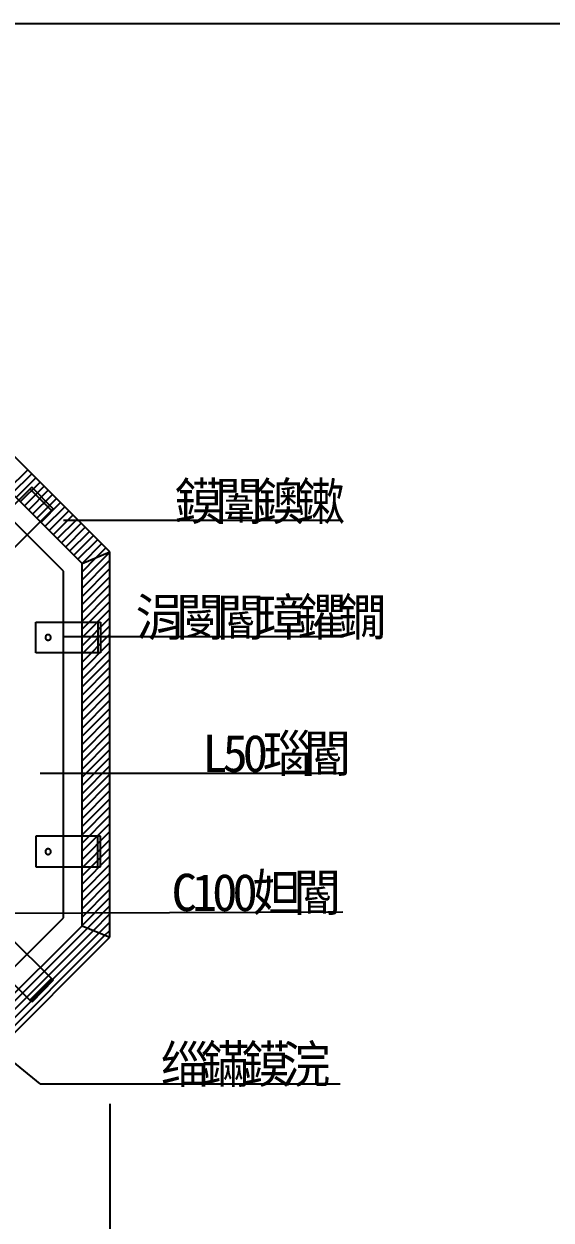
# Model space of a CAD drawing. Header units: metres. Extents: x 0 to 420, y 0 to 297.
# Drawn here: x 246.3 to 280.3, y 219.9 to 297 of the extents above; entities that cross this region are included whole.
import ezdxf

# ---------------------------------------------------------------- set-up
doc = ezdxf.new("R2010")
doc.units = ezdxf.units.M

msp = doc.modelspace()

# ---------------------------------------------------------------- linework, layer by layer
for p, q in [((420, 297), (0, 297)), ((251.87, 262.95), (234.29, 280.52)), ((250.07, 262.21), (233.55, 278.72)), ((248.87, 261.71), (233.05, 277.52)), ((245.3, 266.98), (246.57, 268.25)), ((245.56, 266.71), (246.84, 267.98)), ((245.83, 266.45), (247.1, 267.72)), ((246.83, 267.13), (243.89, 264.19)), ((246.09, 266.18), (247.37, 267.45)), ((246.36, 265.91), (247.63, 267.19)), ((246.62, 265.65), (247.9, 266.92)), ((248.1, 265.61), (246.71, 267.01)), ((248.22, 265.73), (246.83, 267.13)), ((246.89, 265.38), (248.16, 266.66)), ((247.15, 265.12), (248.43, 266.39)), ((245.28, 262.79), (248.22, 265.73)), ((247.42, 264.85), (248.69, 266.13)), ((247.68, 264.59), (248.96, 265.86)), ((247.95, 264.32), (249.22, 265.6)), ((248.21, 264.06), (249.49, 265.33)), ((248.48, 263.79), (249.75, 265.07)), ((248.74, 263.53), (250.02, 264.8)), ((248.87, 265), (266.7, 265)), ((249.01, 263.26), (250.28, 264.54)), ((249.27, 263), (250.55, 264.27)), ((249.54, 262.73), (250.81, 264.01)), ((249.8, 262.47), (251.08, 263.74)), ((250.08, 262.21), (251.34, 263.48)), ((250.98, 262.59), (251.61, 263.21)), ((250.07, 262.21), (251.87, 262.95)), ((250.07, 261.14), (251.87, 262.94)), ((250.07, 261.67), (250.98, 262.59)), ((250.07, 260.61), (251.87, 262.41)), ((251.87, 238.1), (251.87, 262.95)), ((248.87, 239.34), (248.87, 261.71)), ((250.07, 238.84), (250.07, 262.21)), ((250.07, 262.2), (250.08, 262.21)), ((250.07, 260.08), (251.87, 261.88)), ((250.07, 259.55), (251.87, 261.35)), ((250.07, 259.02), (251.87, 260.82)), ((250.07, 258.49), (251.87, 260.29)), ((250.07, 257.96), (251.87, 259.76)), ((250.07, 257.43), (251.87, 259.23)), ((250.07, 256.9), (251.87, 258.7)), ((247.1, 258.41), (251.26, 258.41)), ((247.1, 256.44), (247.1, 258.41)), ((250.07, 256.37), (251.87, 258.17)), ((251.09, 258.41), (251.09, 256.44)), ((251.26, 258.41), (251.26, 256.44)), ((248.87, 257.49), (266.7, 257.49)), ((250.07, 255.84), (251.87, 257.64)), ((250.07, 255.3), (251.87, 257.1)), ((251.26, 256.44), (247.1, 256.44)), ((250.07, 254.77), (251.87, 256.57)), ((250.07, 254.24), (251.87, 256.04)), ((250.07, 253.71), (251.87, 255.51)), ((250.07, 253.18), (251.87, 254.98)), ((250.07, 252.65), (251.87, 254.45)), ((250.07, 252.12), (251.87, 253.92)), ((250.07, 251.59), (251.87, 253.39)), ((250.07, 251.06), (251.87, 252.86)), ((250.07, 250.53), (251.87, 252.33)), ((250.07, 250), (251.87, 251.8)), ((250.07, 249.47), (251.87, 251.27)), ((250.07, 248.94), (251.87, 250.74)), ((250.07, 248.41), (251.87, 250.21)), ((250.07, 247.88), (251.87, 249.68)), ((247.37, 248.67), (266.7, 248.67)), ((250.07, 247.35), (251.87, 249.15)), ((250.07, 246.82), (251.87, 248.62)), ((250.07, 246.29), (251.87, 248.09)), ((250.07, 245.76), (251.87, 247.56)), ((250.07, 245.23), (251.87, 247.03)), ((250.07, 244.7), (251.87, 246.5)), ((250.07, 244.17), (251.87, 245.97)), ((250.07, 243.64), (251.87, 245.44)), ((251.26, 244.61), (247.1, 244.61)), ((247.1, 244.61), (247.1, 242.64)), ((251.26, 244.61), (247.1, 244.61)), ((247.1, 244.61), (247.1, 242.64)), ((250.07, 243.11), (251.87, 244.91)), ((251.09, 242.64), (251.09, 244.61)), ((251.09, 242.64), (251.09, 244.61)), ((251.26, 242.64), (251.26, 244.61)), ((251.26, 242.64), (251.26, 244.61)), ((250.07, 242.58), (251.87, 244.38)), ((250.07, 242.05), (251.87, 243.85)), ((250.07, 241.52), (251.87, 243.32)), ((247.37, 228.64), (229.91, 242.85)), ((247.1, 242.64), (251.26, 242.64)), ((247.1, 242.64), (251.26, 242.64)), ((250.07, 240.99), (251.87, 242.79)), ((250.07, 240.46), (251.87, 242.26)), ((250.07, 239.93), (251.87, 241.73)), ((250.07, 239.39), (251.87, 241.19)), ((250.07, 238.86), (251.87, 240.66)), ((250.43, 238.69), (251.87, 240.13)), ((233.05, 223.52), (248.87, 239.34)), ((241.03, 239.64), (266.88, 239.73)), ((250.8, 238.54), (251.87, 239.6)), ((233.55, 222.32), (250.07, 238.84)), ((233.7, 221.96), (250.43, 238.69)), ((233.85, 221.59), (250.8, 238.54)), ((234.01, 221.21), (251.18, 238.38)), ((250.07, 238.84), (251.87, 238.1)), ((251.18, 238.38), (251.87, 239.07)), ((251.55, 238.23), (251.87, 238.54)), ((234.16, 220.84), (251.55, 238.23)), ((234.29, 220.52), (251.87, 238.1)), ((245.28, 238.26), (248.22, 235.32)), ((246.83, 233.92), (243.89, 236.86)), ((248.1, 235.44), (246.71, 234.04)), ((248.22, 235.32), (246.83, 233.92)), ((247.37, 228.64), (266.7, 228.64)), ((251.87, 227.36), (251.87, 189.37)), ((251.87, 226.42), (251.87, 195.09))]:
    msp.add_line(p, q)
for points in [[(248.07, 257.43), (248.07, 257.45), (248.06, 257.47), (248.06, 257.48), (248.05, 257.5), (248.04, 257.52), (248.04, 257.53), (248.02, 257.55), (248.01, 257.56), (248, 257.57), (247.99, 257.58), (247.97, 257.59), (247.95, 257.6), (247.94, 257.6), (247.92, 257.61), (247.9, 257.61), (247.89, 257.61), (247.87, 257.61), (247.85, 257.61), (247.83, 257.6), (247.82, 257.6), (247.8, 257.59), (247.79, 257.58), (247.77, 257.57), (247.76, 257.56), (247.75, 257.55), (247.74, 257.53), (247.73, 257.52), (247.72, 257.5), (247.71, 257.48), (247.71, 257.47), (247.71, 257.45), (247.71, 257.43), (247.71, 257.41), (247.71, 257.4), (247.71, 257.38), (247.72, 257.36), (247.73, 257.35), (247.74, 257.33), (247.75, 257.32), (247.76, 257.31), (247.77, 257.29), (247.79, 257.28), (247.8, 257.27), (247.82, 257.27), (247.83, 257.26), (247.85, 257.26), (247.87, 257.25), (247.89, 257.25), (247.9, 257.25), (247.92, 257.26), (247.94, 257.26), (247.95, 257.27), (247.97, 257.27), (247.99, 257.28), (248, 257.29), (248.01, 257.31), (248.02, 257.32), (248.04, 257.33), (248.04, 257.35), (248.05, 257.36), (248.06, 257.38), (248.06, 257.4), (248.07, 257.41), (248.07, 257.43)], [(248.07, 243.62), (248.07, 243.64), (248.06, 243.65), (248.06, 243.67), (248.05, 243.69), (248.04, 243.7), (248.04, 243.72), (248.02, 243.73), (248.01, 243.74), (248, 243.76), (247.99, 243.77), (247.97, 243.78), (247.95, 243.78), (247.94, 243.79), (247.92, 243.79), (247.9, 243.8), (247.89, 243.8), (247.87, 243.8), (247.85, 243.79), (247.83, 243.79), (247.82, 243.78), (247.8, 243.78), (247.79, 243.77), (247.77, 243.76), (247.76, 243.74), (247.75, 243.73), (247.74, 243.72), (247.73, 243.7), (247.72, 243.69), (247.71, 243.67), (247.71, 243.65), (247.71, 243.64), (247.71, 243.62), (247.71, 243.6), (247.71, 243.58), (247.71, 243.57), (247.72, 243.55), (247.73, 243.53), (247.74, 243.52), (247.75, 243.5), (247.76, 243.49), (247.77, 243.48), (247.79, 243.47), (247.8, 243.46), (247.82, 243.45), (247.83, 243.45), (247.85, 243.44), (247.87, 243.44), (247.89, 243.44), (247.9, 243.44), (247.92, 243.44), (247.94, 243.45), (247.95, 243.45), (247.97, 243.46), (247.99, 243.47), (248, 243.48), (248.01, 243.49), (248.02, 243.5), (248.04, 243.52), (248.04, 243.53), (248.05, 243.55), (248.06, 243.57), (248.06, 243.58), (248.07, 243.6), (248.07, 243.62)]]:
    msp.add_lwpolyline(points)

# ---------------------------------------------------------------- texts
for s, p in [('鏌', (256.02, 265.01)), ('鐭', (261.24, 265.01)), ('鏉', (263.85, 265.01)), ('闈', (258.63, 265.01)), ('涓', (253.52, 257.54)), ('閿', (256.12, 257.54)), ('閽', (258.73, 257.54)), ('璋', (261.34, 257.54)), ('鑺', (263.95, 257.54)), ('鐗', (266.56, 257.54)), ('L', (257.81, 248.76)), ('5', (259.12, 248.76)), ('0', (260.42, 248.76)), ('瑙', (261.72, 248.76)), ('閽', (264.33, 248.76)), ('妲', (261.06, 239.79)), ('閽', (263.67, 239.79)), ('C', (255.84, 239.79)), ('1', (257.15, 239.79)), ('0', (258.45, 239.79)), ('0', (259.76, 239.79)), ('缁', (255.13, 228.71)), ('鏋', (257.73, 228.71)), ('鏌', (260.34, 228.71)), ('浣', (262.95, 228.71))]:
    msp.add_text(s, height=2.4).set_placement(p)

doc.saveas('drawing.dxf')
